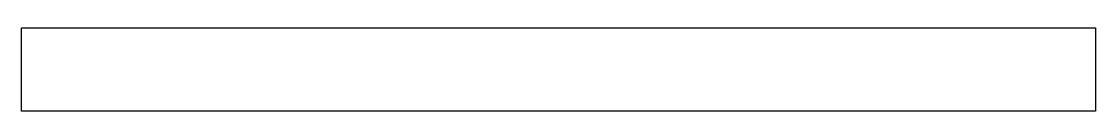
# Model space of a CAD drawing. Header units: millimetres. Extents: x -34.3 to -2.2, y 92.5 to 95.
import ezdxf

# ---------------------------------------------------------------- set-up
doc = ezdxf.new("R2010")
doc.units = ezdxf.units.MM
doc.layers.get('0').update_dxf_attribs({"linetype": 'CONTINUOUS'})

msp = doc.modelspace()

# ---------------------------------------------------------------- linework, layer by layer
msp.add_lwpolyline([(-2.183, 92.5), (-34.317, 92.5), (-34.317, 95), (-31.092, 95), (-5.408, 95), (-2.183, 95)], close=True)

doc.saveas('drawing.dxf')
